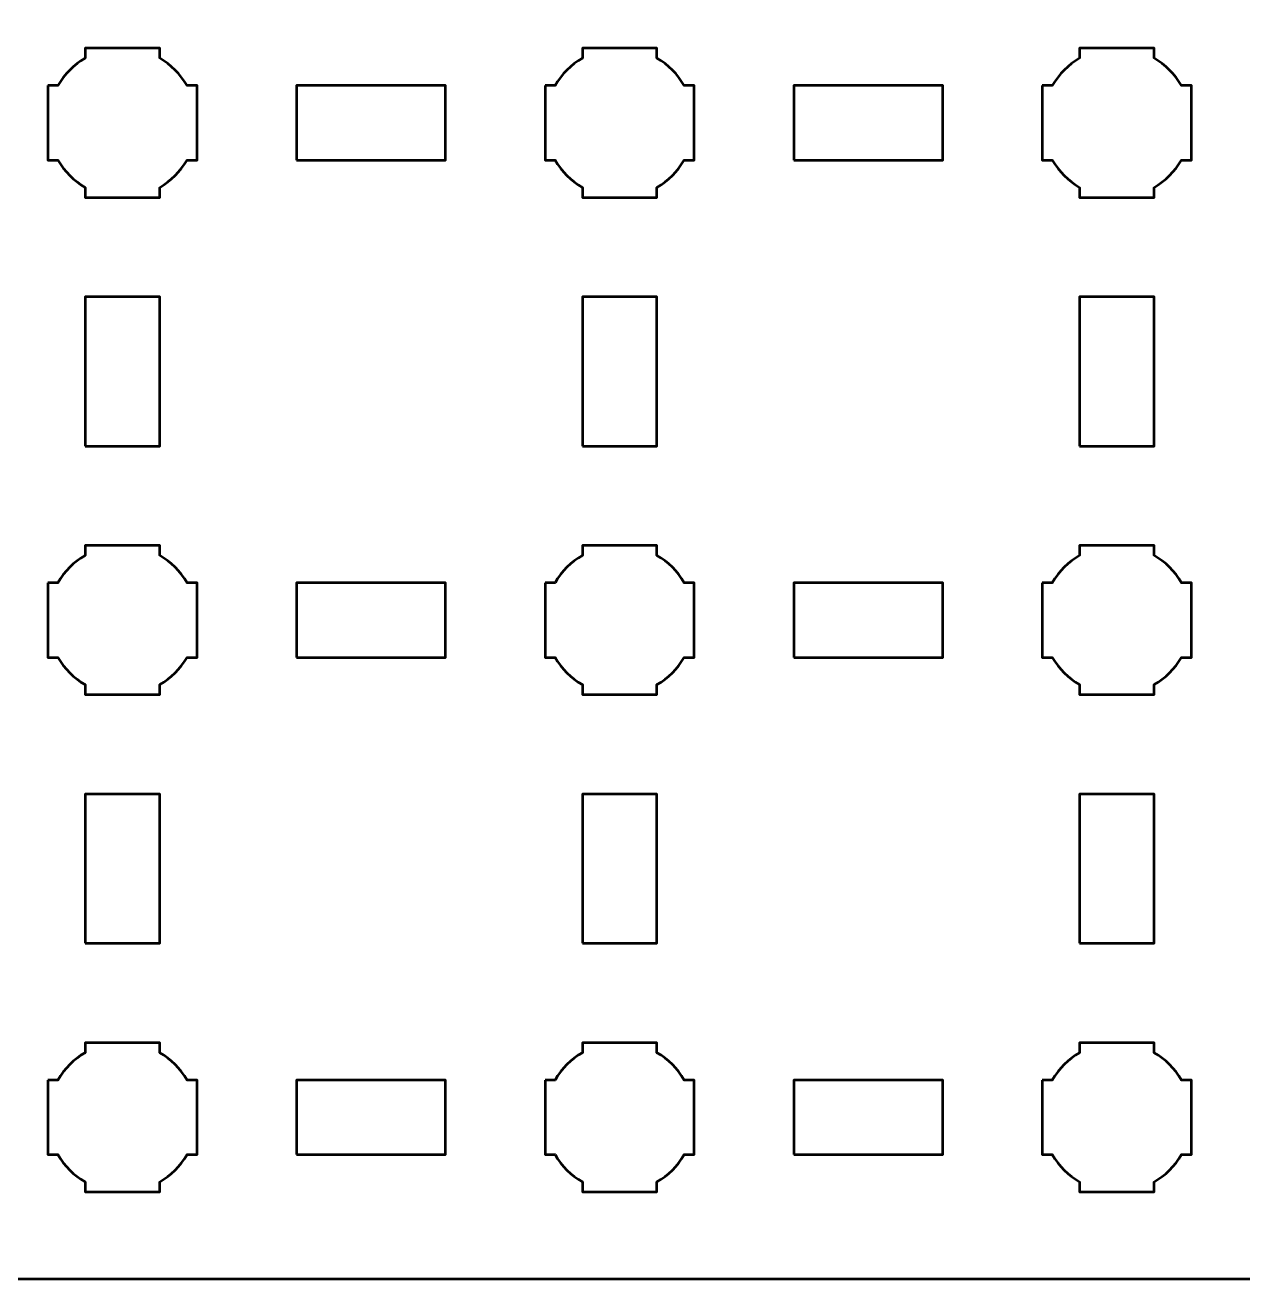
# Model space of a CAD drawing. Header units: centimetres. Extents: x -20.1 to -0.8, y -19.5 to -10.2.
# Drawn here: x -15.89 to -10.99, y -19.5 to -14.46 of the extents above; entities that cross this region are included whole.
import ezdxf

# ---------------------------------------------------------------- set-up
doc = ezdxf.new("R2010")
doc.units = ezdxf.units.CM
doc.header["$MEASUREMENT"] = 0
doc.layers.add('Layer 1', color=7, linetype='Continuous')

msp = doc.modelspace()

# ---------------------------------------------------------------- linework, layer by layer
at = {"layer": 'Layer 1', "lineweight": 53}
for points in [[(-14.8, -15), (-14.2, -15), (-14.2, -14.7), (-14.8, -14.7), (-14.8, -15)], [(-12.8, -15), (-12.2, -15), (-12.2, -14.7), (-12.8, -14.7), (-12.8, -15)], [(-15.65, -16.15), (-15.35, -16.15), (-15.35, -15.55), (-15.65, -15.55), (-15.65, -16.15)], [(-13.65, -16.15), (-13.35, -16.15), (-13.35, -15.55), (-13.65, -15.55), (-13.65, -16.15)], [(-11.65, -16.15), (-11.35, -16.15), (-11.35, -15.55), (-11.65, -15.55), (-11.65, -16.15)], [(-14.8, -17), (-14.2, -17), (-14.2, -16.7), (-14.8, -16.7), (-14.8, -17)], [(-12.8, -17), (-12.2, -17), (-12.2, -16.7), (-12.8, -16.7), (-12.8, -17)], [(-15.65, -18.15), (-15.35, -18.15), (-15.35, -17.55), (-15.65, -17.55), (-15.65, -18.15)], [(-13.65, -18.15), (-13.35, -18.15), (-13.35, -17.55), (-13.65, -17.55), (-13.65, -18.15)], [(-11.65, -18.15), (-11.35, -18.15), (-11.35, -17.55), (-11.65, -17.55), (-11.65, -18.15)], [(-14.8, -19), (-14.2, -19), (-14.2, -18.7), (-14.8, -18.7), (-14.8, -19)], [(-12.8, -19), (-12.2, -19), (-12.2, -18.7), (-12.8, -18.7), (-12.8, -19)]]:
    msp.add_lwpolyline(points, close=True, dxfattribs=at)
for points, knots in [([(-20.15, -19), (-20.15, -19), (-20.15, -10.7), (-20.15, -10.7), (-20.15, -10.7), (-20.15, -10.42391), (-19.92609, -10.2), (-19.65, -10.2), (-19.65, -10.2), (-19.65, -10.2), (-1.35, -10.2), (-1.35, -10.2), (-1.35, -10.2), (-1.07391, -10.2), (-0.85, -10.42391), (-0.85, -10.7), (-0.85, -10.7), (-0.85, -10.7), (-0.85, -19), (-0.85, -19), (-0.85, -19), (-0.85, -19.27609), (-1.07391, -19.5), (-1.35, -19.5), (-1.35, -19.5), (-1.35, -19.5), (-19.65, -19.5), (-19.65, -19.5), (-19.65, -19.5), (-19.92609, -19.5), (-20.15, -19.27609), (-20.15, -19)], [0, 0, 0, 0, 0.125, 0.125, 0.125, 0.125, 0.25, 0.25, 0.25, 0.25, 0.375, 0.375, 0.375, 0.375, 0.5, 0.5, 0.5, 0.5, 0.625, 0.625, 0.625, 0.625, 0.75, 0.75, 0.75, 0.75, 0.875, 0.875, 0.875, 0.875, 1, 1, 1, 1]), ([(-15.8, -14.7), (-15.8, -14.7), (-15.75985, -14.7), (-15.75985, -14.7), (-15.75985, -14.7), (-15.7335, -14.65447), (-15.69553, -14.6165), (-15.65, -14.59015), (-15.65, -14.59015), (-15.65, -14.59015), (-15.65, -14.55), (-15.65, -14.55), (-15.65, -14.55), (-15.65, -14.55), (-15.5, -14.55), (-15.5, -14.55), (-15.5, -14.55), (-15.5, -14.55), (-15.35, -14.55), (-15.35, -14.55), (-15.35, -14.55), (-15.35, -14.55), (-15.35, -14.59015), (-15.35, -14.59015), (-15.35, -14.59015), (-15.30447, -14.6165), (-15.2665, -14.65447), (-15.24015, -14.7), (-15.24015, -14.7), (-15.24015, -14.7), (-15.2, -14.7), (-15.2, -14.7), (-15.2, -14.7), (-15.2, -14.7), (-15.2, -14.85), (-15.2, -14.85), (-15.2, -14.85), (-15.2, -14.85), (-15.2, -15), (-15.2, -15), (-15.2, -15), (-15.2, -15), (-15.24015, -15), (-15.24015, -15), (-15.24015, -15), (-15.2665, -15.04553), (-15.30447, -15.0835), (-15.35, -15.10985), (-15.35, -15.10985), (-15.35, -15.10985), (-15.35, -15.15), (-15.35, -15.15), (-15.35, -15.15), (-15.35, -15.15), (-15.5, -15.15), (-15.5, -15.15), (-15.5, -15.15), (-15.5, -15.15), (-15.65, -15.15), (-15.65, -15.15), (-15.65, -15.15), (-15.65, -15.15), (-15.65, -15.10985), (-15.65, -15.10985), (-15.65, -15.10985), (-15.69553, -15.0835), (-15.7335, -15.04553), (-15.75985, -15), (-15.75985, -15), (-15.75985, -15), (-15.8, -15), (-15.8, -15), (-15.8, -15), (-15.8, -15), (-15.8, -14.85), (-15.8, -14.85), (-15.8, -14.85), (-15.8, -14.85), (-15.8, -14.7), (-15.8, -14.7)], [0, 0, 0, 0, 0.05, 0.05, 0.05, 0.05, 0.1, 0.1, 0.1, 0.1, 0.15, 0.15, 0.15, 0.15, 0.2, 0.2, 0.2, 0.2, 0.25, 0.25, 0.25, 0.25, 0.3, 0.3, 0.3, 0.3, 0.35, 0.35, 0.35, 0.35, 0.4, 0.4, 0.4, 0.4, 0.45, 0.45, 0.45, 0.45, 0.5, 0.5, 0.5, 0.5, 0.55, 0.55, 0.55, 0.55, 0.6, 0.6, 0.6, 0.6, 0.65, 0.65, 0.65, 0.65, 0.7, 0.7, 0.7, 0.7, 0.75, 0.75, 0.75, 0.75, 0.8, 0.8, 0.8, 0.8, 0.85, 0.85, 0.85, 0.85, 0.9, 0.9, 0.9, 0.9, 0.95, 0.95, 0.95, 0.95, 1, 1, 1, 1]), ([(-13.8, -14.7), (-13.8, -14.7), (-13.75985, -14.7), (-13.75985, -14.7), (-13.75985, -14.7), (-13.7335, -14.65447), (-13.69553, -14.6165), (-13.65, -14.59015), (-13.65, -14.59015), (-13.65, -14.59015), (-13.65, -14.55), (-13.65, -14.55), (-13.65, -14.55), (-13.65, -14.55), (-13.5, -14.55), (-13.5, -14.55), (-13.5, -14.55), (-13.5, -14.55), (-13.35, -14.55), (-13.35, -14.55), (-13.35, -14.55), (-13.35, -14.55), (-13.35, -14.59015), (-13.35, -14.59015), (-13.35, -14.59015), (-13.30447, -14.6165), (-13.2665, -14.65447), (-13.24015, -14.7), (-13.24015, -14.7), (-13.24015, -14.7), (-13.2, -14.7), (-13.2, -14.7), (-13.2, -14.7), (-13.2, -14.7), (-13.2, -14.85), (-13.2, -14.85), (-13.2, -14.85), (-13.2, -14.85), (-13.2, -15), (-13.2, -15), (-13.2, -15), (-13.2, -15), (-13.24015, -15), (-13.24015, -15), (-13.24015, -15), (-13.2665, -15.04553), (-13.30447, -15.0835), (-13.35, -15.10985), (-13.35, -15.10985), (-13.35, -15.10985), (-13.35, -15.15), (-13.35, -15.15), (-13.35, -15.15), (-13.35, -15.15), (-13.5, -15.15), (-13.5, -15.15), (-13.5, -15.15), (-13.5, -15.15), (-13.65, -15.15), (-13.65, -15.15), (-13.65, -15.15), (-13.65, -15.15), (-13.65, -15.10985), (-13.65, -15.10985), (-13.65, -15.10985), (-13.69553, -15.0835), (-13.7335, -15.04553), (-13.75985, -15), (-13.75985, -15), (-13.75985, -15), (-13.8, -15), (-13.8, -15), (-13.8, -15), (-13.8, -15), (-13.8, -14.85), (-13.8, -14.85), (-13.8, -14.85), (-13.8, -14.85), (-13.8, -14.7), (-13.8, -14.7)], [0, 0, 0, 0, 0.05, 0.05, 0.05, 0.05, 0.1, 0.1, 0.1, 0.1, 0.15, 0.15, 0.15, 0.15, 0.2, 0.2, 0.2, 0.2, 0.25, 0.25, 0.25, 0.25, 0.3, 0.3, 0.3, 0.3, 0.35, 0.35, 0.35, 0.35, 0.4, 0.4, 0.4, 0.4, 0.45, 0.45, 0.45, 0.45, 0.5, 0.5, 0.5, 0.5, 0.55, 0.55, 0.55, 0.55, 0.6, 0.6, 0.6, 0.6, 0.65, 0.65, 0.65, 0.65, 0.7, 0.7, 0.7, 0.7, 0.75, 0.75, 0.75, 0.75, 0.8, 0.8, 0.8, 0.8, 0.85, 0.85, 0.85, 0.85, 0.9, 0.9, 0.9, 0.9, 0.95, 0.95, 0.95, 0.95, 1, 1, 1, 1]), ([(-11.8, -14.7), (-11.8, -14.7), (-11.75985, -14.7), (-11.75985, -14.7), (-11.75985, -14.7), (-11.7335, -14.65447), (-11.69553, -14.6165), (-11.65, -14.59015), (-11.65, -14.59015), (-11.65, -14.59015), (-11.65, -14.55), (-11.65, -14.55), (-11.65, -14.55), (-11.65, -14.55), (-11.5, -14.55), (-11.5, -14.55), (-11.5, -14.55), (-11.5, -14.55), (-11.35, -14.55), (-11.35, -14.55), (-11.35, -14.55), (-11.35, -14.55), (-11.35, -14.59015), (-11.35, -14.59015), (-11.35, -14.59015), (-11.30447, -14.6165), (-11.2665, -14.65447), (-11.24015, -14.7), (-11.24015, -14.7), (-11.24015, -14.7), (-11.2, -14.7), (-11.2, -14.7), (-11.2, -14.7), (-11.2, -14.7), (-11.2, -14.85), (-11.2, -14.85), (-11.2, -14.85), (-11.2, -14.85), (-11.2, -15), (-11.2, -15), (-11.2, -15), (-11.2, -15), (-11.24015, -15), (-11.24015, -15), (-11.24015, -15), (-11.2665, -15.04553), (-11.30447, -15.0835), (-11.35, -15.10985), (-11.35, -15.10985), (-11.35, -15.10985), (-11.35, -15.15), (-11.35, -15.15), (-11.35, -15.15), (-11.35, -15.15), (-11.5, -15.15), (-11.5, -15.15), (-11.5, -15.15), (-11.5, -15.15), (-11.65, -15.15), (-11.65, -15.15), (-11.65, -15.15), (-11.65, -15.15), (-11.65, -15.10985), (-11.65, -15.10985), (-11.65, -15.10985), (-11.69553, -15.0835), (-11.7335, -15.04553), (-11.75985, -15), (-11.75985, -15), (-11.75985, -15), (-11.8, -15), (-11.8, -15), (-11.8, -15), (-11.8, -15), (-11.8, -14.85), (-11.8, -14.85), (-11.8, -14.85), (-11.8, -14.85), (-11.8, -14.7), (-11.8, -14.7)], [0, 0, 0, 0, 0.05, 0.05, 0.05, 0.05, 0.1, 0.1, 0.1, 0.1, 0.15, 0.15, 0.15, 0.15, 0.2, 0.2, 0.2, 0.2, 0.25, 0.25, 0.25, 0.25, 0.3, 0.3, 0.3, 0.3, 0.35, 0.35, 0.35, 0.35, 0.4, 0.4, 0.4, 0.4, 0.45, 0.45, 0.45, 0.45, 0.5, 0.5, 0.5, 0.5, 0.55, 0.55, 0.55, 0.55, 0.6, 0.6, 0.6, 0.6, 0.65, 0.65, 0.65, 0.65, 0.7, 0.7, 0.7, 0.7, 0.75, 0.75, 0.75, 0.75, 0.8, 0.8, 0.8, 0.8, 0.85, 0.85, 0.85, 0.85, 0.9, 0.9, 0.9, 0.9, 0.95, 0.95, 0.95, 0.95, 1, 1, 1, 1]), ([(-15.8, -16.7), (-15.8, -16.7), (-15.75985, -16.7), (-15.75985, -16.7), (-15.75985, -16.7), (-15.7335, -16.65447), (-15.69553, -16.6165), (-15.65, -16.59015), (-15.65, -16.59015), (-15.65, -16.59015), (-15.65, -16.55), (-15.65, -16.55), (-15.65, -16.55), (-15.65, -16.55), (-15.5, -16.55), (-15.5, -16.55), (-15.5, -16.55), (-15.5, -16.55), (-15.35, -16.55), (-15.35, -16.55), (-15.35, -16.55), (-15.35, -16.55), (-15.35, -16.59015), (-15.35, -16.59015), (-15.35, -16.59015), (-15.30447, -16.6165), (-15.2665, -16.65447), (-15.24015, -16.7), (-15.24015, -16.7), (-15.24015, -16.7), (-15.2, -16.7), (-15.2, -16.7), (-15.2, -16.7), (-15.2, -16.7), (-15.2, -16.85), (-15.2, -16.85), (-15.2, -16.85), (-15.2, -16.85), (-15.2, -17), (-15.2, -17), (-15.2, -17), (-15.2, -17), (-15.24015, -17), (-15.24015, -17), (-15.24015, -17), (-15.2665, -17.04553), (-15.30447, -17.0835), (-15.35, -17.10985), (-15.35, -17.10985), (-15.35, -17.10985), (-15.35, -17.15), (-15.35, -17.15), (-15.35, -17.15), (-15.35, -17.15), (-15.5, -17.15), (-15.5, -17.15), (-15.5, -17.15), (-15.5, -17.15), (-15.65, -17.15), (-15.65, -17.15), (-15.65, -17.15), (-15.65, -17.15), (-15.65, -17.10985), (-15.65, -17.10985), (-15.65, -17.10985), (-15.69553, -17.0835), (-15.7335, -17.04553), (-15.75985, -17), (-15.75985, -17), (-15.75985, -17), (-15.8, -17), (-15.8, -17), (-15.8, -17), (-15.8, -17), (-15.8, -16.85), (-15.8, -16.85), (-15.8, -16.85), (-15.8, -16.85), (-15.8, -16.7), (-15.8, -16.7)], [0, 0, 0, 0, 0.05, 0.05, 0.05, 0.05, 0.1, 0.1, 0.1, 0.1, 0.15, 0.15, 0.15, 0.15, 0.2, 0.2, 0.2, 0.2, 0.25, 0.25, 0.25, 0.25, 0.3, 0.3, 0.3, 0.3, 0.35, 0.35, 0.35, 0.35, 0.4, 0.4, 0.4, 0.4, 0.45, 0.45, 0.45, 0.45, 0.5, 0.5, 0.5, 0.5, 0.55, 0.55, 0.55, 0.55, 0.6, 0.6, 0.6, 0.6, 0.65, 0.65, 0.65, 0.65, 0.7, 0.7, 0.7, 0.7, 0.75, 0.75, 0.75, 0.75, 0.8, 0.8, 0.8, 0.8, 0.85, 0.85, 0.85, 0.85, 0.9, 0.9, 0.9, 0.9, 0.95, 0.95, 0.95, 0.95, 1, 1, 1, 1]), ([(-13.8, -16.7), (-13.8, -16.7), (-13.75985, -16.7), (-13.75985, -16.7), (-13.75985, -16.7), (-13.7335, -16.65447), (-13.69553, -16.6165), (-13.65, -16.59015), (-13.65, -16.59015), (-13.65, -16.59015), (-13.65, -16.55), (-13.65, -16.55), (-13.65, -16.55), (-13.65, -16.55), (-13.5, -16.55), (-13.5, -16.55), (-13.5, -16.55), (-13.5, -16.55), (-13.35, -16.55), (-13.35, -16.55), (-13.35, -16.55), (-13.35, -16.55), (-13.35, -16.59015), (-13.35, -16.59015), (-13.35, -16.59015), (-13.30447, -16.6165), (-13.2665, -16.65447), (-13.24015, -16.7), (-13.24015, -16.7), (-13.24015, -16.7), (-13.2, -16.7), (-13.2, -16.7), (-13.2, -16.7), (-13.2, -16.7), (-13.2, -16.85), (-13.2, -16.85), (-13.2, -16.85), (-13.2, -16.85), (-13.2, -17), (-13.2, -17), (-13.2, -17), (-13.2, -17), (-13.24015, -17), (-13.24015, -17), (-13.24015, -17), (-13.2665, -17.04553), (-13.30447, -17.0835), (-13.35, -17.10985), (-13.35, -17.10985), (-13.35, -17.10985), (-13.35, -17.15), (-13.35, -17.15), (-13.35, -17.15), (-13.35, -17.15), (-13.5, -17.15), (-13.5, -17.15), (-13.5, -17.15), (-13.5, -17.15), (-13.65, -17.15), (-13.65, -17.15), (-13.65, -17.15), (-13.65, -17.15), (-13.65, -17.10985), (-13.65, -17.10985), (-13.65, -17.10985), (-13.69553, -17.0835), (-13.7335, -17.04553), (-13.75985, -17), (-13.75985, -17), (-13.75985, -17), (-13.8, -17), (-13.8, -17), (-13.8, -17), (-13.8, -17), (-13.8, -16.85), (-13.8, -16.85), (-13.8, -16.85), (-13.8, -16.85), (-13.8, -16.7), (-13.8, -16.7)], [0, 0, 0, 0, 0.05, 0.05, 0.05, 0.05, 0.1, 0.1, 0.1, 0.1, 0.15, 0.15, 0.15, 0.15, 0.2, 0.2, 0.2, 0.2, 0.25, 0.25, 0.25, 0.25, 0.3, 0.3, 0.3, 0.3, 0.35, 0.35, 0.35, 0.35, 0.4, 0.4, 0.4, 0.4, 0.45, 0.45, 0.45, 0.45, 0.5, 0.5, 0.5, 0.5, 0.55, 0.55, 0.55, 0.55, 0.6, 0.6, 0.6, 0.6, 0.65, 0.65, 0.65, 0.65, 0.7, 0.7, 0.7, 0.7, 0.75, 0.75, 0.75, 0.75, 0.8, 0.8, 0.8, 0.8, 0.85, 0.85, 0.85, 0.85, 0.9, 0.9, 0.9, 0.9, 0.95, 0.95, 0.95, 0.95, 1, 1, 1, 1]), ([(-11.8, -16.7), (-11.8, -16.7), (-11.75985, -16.7), (-11.75985, -16.7), (-11.75985, -16.7), (-11.7335, -16.65447), (-11.69553, -16.6165), (-11.65, -16.59015), (-11.65, -16.59015), (-11.65, -16.59015), (-11.65, -16.55), (-11.65, -16.55), (-11.65, -16.55), (-11.65, -16.55), (-11.5, -16.55), (-11.5, -16.55), (-11.5, -16.55), (-11.5, -16.55), (-11.35, -16.55), (-11.35, -16.55), (-11.35, -16.55), (-11.35, -16.55), (-11.35, -16.59015), (-11.35, -16.59015), (-11.35, -16.59015), (-11.30447, -16.6165), (-11.2665, -16.65447), (-11.24015, -16.7), (-11.24015, -16.7), (-11.24015, -16.7), (-11.2, -16.7), (-11.2, -16.7), (-11.2, -16.7), (-11.2, -16.7), (-11.2, -16.85), (-11.2, -16.85), (-11.2, -16.85), (-11.2, -16.85), (-11.2, -17), (-11.2, -17), (-11.2, -17), (-11.2, -17), (-11.24015, -17), (-11.24015, -17), (-11.24015, -17), (-11.2665, -17.04553), (-11.30447, -17.0835), (-11.35, -17.10985), (-11.35, -17.10985), (-11.35, -17.10985), (-11.35, -17.15), (-11.35, -17.15), (-11.35, -17.15), (-11.35, -17.15), (-11.5, -17.15), (-11.5, -17.15), (-11.5, -17.15), (-11.5, -17.15), (-11.65, -17.15), (-11.65, -17.15), (-11.65, -17.15), (-11.65, -17.15), (-11.65, -17.10985), (-11.65, -17.10985), (-11.65, -17.10985), (-11.69553, -17.0835), (-11.7335, -17.04553), (-11.75985, -17), (-11.75985, -17), (-11.75985, -17), (-11.8, -17), (-11.8, -17), (-11.8, -17), (-11.8, -17), (-11.8, -16.85), (-11.8, -16.85), (-11.8, -16.85), (-11.8, -16.85), (-11.8, -16.7), (-11.8, -16.7)], [0, 0, 0, 0, 0.05, 0.05, 0.05, 0.05, 0.1, 0.1, 0.1, 0.1, 0.15, 0.15, 0.15, 0.15, 0.2, 0.2, 0.2, 0.2, 0.25, 0.25, 0.25, 0.25, 0.3, 0.3, 0.3, 0.3, 0.35, 0.35, 0.35, 0.35, 0.4, 0.4, 0.4, 0.4, 0.45, 0.45, 0.45, 0.45, 0.5, 0.5, 0.5, 0.5, 0.55, 0.55, 0.55, 0.55, 0.6, 0.6, 0.6, 0.6, 0.65, 0.65, 0.65, 0.65, 0.7, 0.7, 0.7, 0.7, 0.75, 0.75, 0.75, 0.75, 0.8, 0.8, 0.8, 0.8, 0.85, 0.85, 0.85, 0.85, 0.9, 0.9, 0.9, 0.9, 0.95, 0.95, 0.95, 0.95, 1, 1, 1, 1]), ([(-15.8, -18.7), (-15.8, -18.7), (-15.75985, -18.7), (-15.75985, -18.7), (-15.75985, -18.7), (-15.7335, -18.65447), (-15.69553, -18.6165), (-15.65, -18.59015), (-15.65, -18.59015), (-15.65, -18.59015), (-15.65, -18.55), (-15.65, -18.55), (-15.65, -18.55), (-15.65, -18.55), (-15.5, -18.55), (-15.5, -18.55), (-15.5, -18.55), (-15.5, -18.55), (-15.35, -18.55), (-15.35, -18.55), (-15.35, -18.55), (-15.35, -18.55), (-15.35, -18.59015), (-15.35, -18.59015), (-15.35, -18.59015), (-15.30447, -18.6165), (-15.2665, -18.65447), (-15.24015, -18.7), (-15.24015, -18.7), (-15.24015, -18.7), (-15.2, -18.7), (-15.2, -18.7), (-15.2, -18.7), (-15.2, -18.7), (-15.2, -18.85), (-15.2, -18.85), (-15.2, -18.85), (-15.2, -18.85), (-15.2, -19), (-15.2, -19), (-15.2, -19), (-15.2, -19), (-15.24015, -19), (-15.24015, -19), (-15.24015, -19), (-15.2665, -19.04553), (-15.30447, -19.0835), (-15.35, -19.10985), (-15.35, -19.10985), (-15.35, -19.10985), (-15.35, -19.15), (-15.35, -19.15), (-15.35, -19.15), (-15.35, -19.15), (-15.5, -19.15), (-15.5, -19.15), (-15.5, -19.15), (-15.5, -19.15), (-15.65, -19.15), (-15.65, -19.15), (-15.65, -19.15), (-15.65, -19.15), (-15.65, -19.10985), (-15.65, -19.10985), (-15.65, -19.10985), (-15.69553, -19.0835), (-15.7335, -19.04553), (-15.75985, -19), (-15.75985, -19), (-15.75985, -19), (-15.8, -19), (-15.8, -19), (-15.8, -19), (-15.8, -19), (-15.8, -18.85), (-15.8, -18.85), (-15.8, -18.85), (-15.8, -18.85), (-15.8, -18.7), (-15.8, -18.7)], [0, 0, 0, 0, 0.05, 0.05, 0.05, 0.05, 0.1, 0.1, 0.1, 0.1, 0.15, 0.15, 0.15, 0.15, 0.2, 0.2, 0.2, 0.2, 0.25, 0.25, 0.25, 0.25, 0.3, 0.3, 0.3, 0.3, 0.35, 0.35, 0.35, 0.35, 0.4, 0.4, 0.4, 0.4, 0.45, 0.45, 0.45, 0.45, 0.5, 0.5, 0.5, 0.5, 0.55, 0.55, 0.55, 0.55, 0.6, 0.6, 0.6, 0.6, 0.65, 0.65, 0.65, 0.65, 0.7, 0.7, 0.7, 0.7, 0.75, 0.75, 0.75, 0.75, 0.8, 0.8, 0.8, 0.8, 0.85, 0.85, 0.85, 0.85, 0.9, 0.9, 0.9, 0.9, 0.95, 0.95, 0.95, 0.95, 1, 1, 1, 1]), ([(-13.8, -18.7), (-13.8, -18.7), (-13.75985, -18.7), (-13.75985, -18.7), (-13.75985, -18.7), (-13.7335, -18.65447), (-13.69553, -18.6165), (-13.65, -18.59015), (-13.65, -18.59015), (-13.65, -18.59015), (-13.65, -18.55), (-13.65, -18.55), (-13.65, -18.55), (-13.65, -18.55), (-13.5, -18.55), (-13.5, -18.55), (-13.5, -18.55), (-13.5, -18.55), (-13.35, -18.55), (-13.35, -18.55), (-13.35, -18.55), (-13.35, -18.55), (-13.35, -18.59015), (-13.35, -18.59015), (-13.35, -18.59015), (-13.30447, -18.6165), (-13.2665, -18.65447), (-13.24015, -18.7), (-13.24015, -18.7), (-13.24015, -18.7), (-13.2, -18.7), (-13.2, -18.7), (-13.2, -18.7), (-13.2, -18.7), (-13.2, -18.85), (-13.2, -18.85), (-13.2, -18.85), (-13.2, -18.85), (-13.2, -19), (-13.2, -19), (-13.2, -19), (-13.2, -19), (-13.24015, -19), (-13.24015, -19), (-13.24015, -19), (-13.2665, -19.04553), (-13.30447, -19.0835), (-13.35, -19.10985), (-13.35, -19.10985), (-13.35, -19.10985), (-13.35, -19.15), (-13.35, -19.15), (-13.35, -19.15), (-13.35, -19.15), (-13.5, -19.15), (-13.5, -19.15), (-13.5, -19.15), (-13.5, -19.15), (-13.65, -19.15), (-13.65, -19.15), (-13.65, -19.15), (-13.65, -19.15), (-13.65, -19.10985), (-13.65, -19.10985), (-13.65, -19.10985), (-13.69553, -19.0835), (-13.7335, -19.04553), (-13.75985, -19), (-13.75985, -19), (-13.75985, -19), (-13.8, -19), (-13.8, -19), (-13.8, -19), (-13.8, -19), (-13.8, -18.85), (-13.8, -18.85), (-13.8, -18.85), (-13.8, -18.85), (-13.8, -18.7), (-13.8, -18.7)], [0, 0, 0, 0, 0.05, 0.05, 0.05, 0.05, 0.1, 0.1, 0.1, 0.1, 0.15, 0.15, 0.15, 0.15, 0.2, 0.2, 0.2, 0.2, 0.25, 0.25, 0.25, 0.25, 0.3, 0.3, 0.3, 0.3, 0.35, 0.35, 0.35, 0.35, 0.4, 0.4, 0.4, 0.4, 0.45, 0.45, 0.45, 0.45, 0.5, 0.5, 0.5, 0.5, 0.55, 0.55, 0.55, 0.55, 0.6, 0.6, 0.6, 0.6, 0.65, 0.65, 0.65, 0.65, 0.7, 0.7, 0.7, 0.7, 0.75, 0.75, 0.75, 0.75, 0.8, 0.8, 0.8, 0.8, 0.85, 0.85, 0.85, 0.85, 0.9, 0.9, 0.9, 0.9, 0.95, 0.95, 0.95, 0.95, 1, 1, 1, 1]), ([(-11.8, -18.7), (-11.8, -18.7), (-11.75985, -18.7), (-11.75985, -18.7), (-11.75985, -18.7), (-11.7335, -18.65447), (-11.69553, -18.6165), (-11.65, -18.59015), (-11.65, -18.59015), (-11.65, -18.59015), (-11.65, -18.55), (-11.65, -18.55), (-11.65, -18.55), (-11.65, -18.55), (-11.5, -18.55), (-11.5, -18.55), (-11.5, -18.55), (-11.5, -18.55), (-11.35, -18.55), (-11.35, -18.55), (-11.35, -18.55), (-11.35, -18.55), (-11.35, -18.59015), (-11.35, -18.59015), (-11.35, -18.59015), (-11.30447, -18.6165), (-11.2665, -18.65447), (-11.24015, -18.7), (-11.24015, -18.7), (-11.24015, -18.7), (-11.2, -18.7), (-11.2, -18.7), (-11.2, -18.7), (-11.2, -18.7), (-11.2, -18.85), (-11.2, -18.85), (-11.2, -18.85), (-11.2, -18.85), (-11.2, -19), (-11.2, -19), (-11.2, -19), (-11.2, -19), (-11.24015, -19), (-11.24015, -19), (-11.24015, -19), (-11.2665, -19.04553), (-11.30447, -19.0835), (-11.35, -19.10985), (-11.35, -19.10985), (-11.35, -19.10985), (-11.35, -19.15), (-11.35, -19.15), (-11.35, -19.15), (-11.35, -19.15), (-11.5, -19.15), (-11.5, -19.15), (-11.5, -19.15), (-11.5, -19.15), (-11.65, -19.15), (-11.65, -19.15), (-11.65, -19.15), (-11.65, -19.15), (-11.65, -19.10985), (-11.65, -19.10985), (-11.65, -19.10985), (-11.69553, -19.0835), (-11.7335, -19.04553), (-11.75985, -19), (-11.75985, -19), (-11.75985, -19), (-11.8, -19), (-11.8, -19), (-11.8, -19), (-11.8, -19), (-11.8, -18.85), (-11.8, -18.85), (-11.8, -18.85), (-11.8, -18.85), (-11.8, -18.7), (-11.8, -18.7)], [0, 0, 0, 0, 0.05, 0.05, 0.05, 0.05, 0.1, 0.1, 0.1, 0.1, 0.15, 0.15, 0.15, 0.15, 0.2, 0.2, 0.2, 0.2, 0.25, 0.25, 0.25, 0.25, 0.3, 0.3, 0.3, 0.3, 0.35, 0.35, 0.35, 0.35, 0.4, 0.4, 0.4, 0.4, 0.45, 0.45, 0.45, 0.45, 0.5, 0.5, 0.5, 0.5, 0.55, 0.55, 0.55, 0.55, 0.6, 0.6, 0.6, 0.6, 0.65, 0.65, 0.65, 0.65, 0.7, 0.7, 0.7, 0.7, 0.75, 0.75, 0.75, 0.75, 0.8, 0.8, 0.8, 0.8, 0.85, 0.85, 0.85, 0.85, 0.9, 0.9, 0.9, 0.9, 0.95, 0.95, 0.95, 0.95, 1, 1, 1, 1])]:
    msp.add_open_spline(points, degree=3, knots=knots, dxfattribs=at)

doc.saveas('drawing.dxf')
